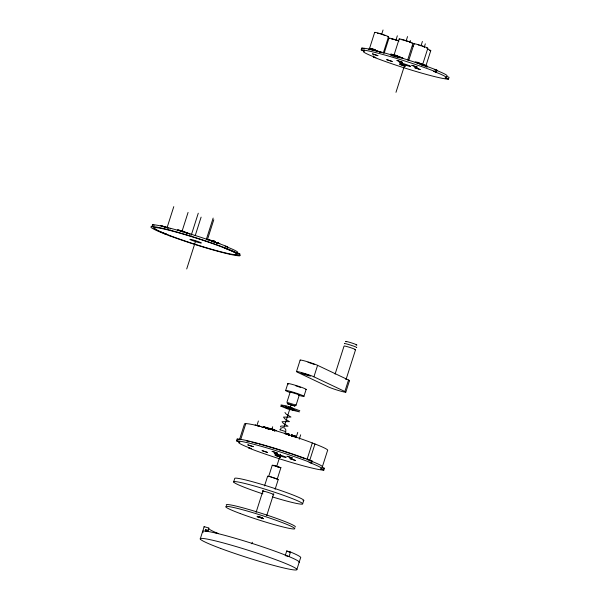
<?xml version="1.0" encoding="UTF-8"?>
<svg xmlns="http://www.w3.org/2000/svg" width="600" height="600" viewBox="0 0 600 600"><rect width="100%" height="100%" fill="white"/><g stroke="black" fill="none" stroke-linecap="round" stroke-linejoin="round"><path stroke-width="0.9" d="M237.278 253.087L239.812 253.935L239.22 255.772L235.853 254.64L237.015 254.197A43.508 3.113 17.7 0 0 231.195 250.792L220.882 246.608A43.508 3.113 17.7 0 0 155.093 227.618L154.148 228.127A43.508 3.113 17.7 0 0 159.968 231.532L170.288 235.725A43.508 3.113 17.7 0 0 236.077 254.715L236.873 254.565L237.045 253.928A39.322 2.812 17.7 0 0 229.305 249.952L224.498 248.025L227.07 248.663L227.663 246.825A46.89 3.353 17.7 0 0 183.562 231.952A46.89 3.353 17.7 0 0 152.528 224.722L151.942 226.56L155.317 227.692L154.065 227.835L154.118 228.405A39.322 2.812 17.7 0 0 161.865 232.38L166.672 234.308L164.093 233.67M167.017 227.843L173.782 206.64M177.525 230.767L177.825 229.845L185.197 232.087L184.613 231.99M182.153 230.962L188.07 212.415M182.692 232.042L182.993 231.127M186.968 233.782L187.26 232.86L184.71 232.26L186.683 233.093M191.22 235.298L198.27 213.218M195.195 235.68L201.112 217.132M186.712 268.957L195.585 241.163M206.377 239.28L213.142 218.077M207.3 240.045L213.788 219.728M211.98 240.885L207.817 239.542L212.985 240.817L212.692 241.74L213.87 242.22M214.755 241.545C214.53 244.905 216.255 239.692 212.985 240.817M215.19 241.778L214.545 242.663L215.108 241.695M214.673 242.55L214.965 241.627M216.472 243.368L216.803 242.445L219.833 243.653M216.608 243.382L216.9 242.468M216.757 243.428L217.05 242.505M216.93 243.48L217.222 242.558M200.235 538.98L202.583 531.63M202.748 531.21L204.218 526.612L208.815 528.082L207.915 530.783A45.922 3.285 17.7 0 0 208.455 531.382M205.29 531.18L205.785 529.65L208.08 530.385M373.748 55.8L373.358 57.03L375.938 57.668L371.13 55.74A39.322 2.812 17.7 0 1 363.382 51.765L363.33 51.195L364.582 51.045L361.207 49.92L361.793 48.082A46.89 3.353 17.7 0 1 392.82 55.312A46.89 3.353 17.7 0 1 436.92 70.185L436.335 72.023L433.755 71.385L438.562 73.312A39.322 2.812 17.7 0 1 446.362 77.85L445.11 78L448.485 79.125L449.07 77.287L446.543 76.448M323.827 470.1A46.89 3.353 17.7 0 1 292.8 462.87A46.89 3.353 17.7 0 1 248.7 447.998L251.28 448.635L246.472 446.707A39.322 2.812 17.7 0 1 238.725 442.732L238.673 442.162L239.925 442.02L236.55 440.888L237.135 439.05A46.89 3.353 17.7 0 1 268.163 446.28A46.89 3.353 17.7 0 1 312.263 461.153L311.678 462.99L309.097 462.353L313.905 464.28A39.322 2.812 17.7 0 1 321.705 468.825L320.452 468.967L323.827 470.1L324.413 468.263L321.885 467.415M239.535 439.455L244.538 423.787A39.322 2.812 17.7 0 1 245.79 423.645L247.222 423.705A43.26 3.09 17.7 0 1 311.205 442.53L314.962 443.978A39.322 2.812 17.7 0 1 327.57 450.45L322.29 466.987A39.322 2.812 17.7 0 0 310.553 460.853M240.788 439.312L245.79 423.645M369.255 49.335C368.235 46.305 380.272 51.637 373.59 49.815M369.12 49.282L369.457 48.33M369.097 49.875L374.678 32.37M233.618 482.002L234.712 478.56A36.255 2.595 17.7 0 1 272.377 487.71A36.255 2.595 17.7 0 1 302.985 500.715M374.925 50.858L375.218 49.935M381.638 34.418L383.048 30M256.98 425.385L258.382 420.967M263.377 427.627L263.67 426.705L267.862 428.092L267.39 428.002M383.168 53.438L388.478 36.818M384.225 53.017L388.972 38.145M265.77 428.287L266.062 427.373L267.998 428.002L268.77 428.377L268.447 429.315M266.385 427.463L266.093 428.385L267.105 428.707L267.397 427.785M266.423 428.482L266.715 427.567M266.76 428.595L267.053 427.673M267.428 428.82L267.72 427.905M267.697 428.925L267.998 428.002M268.71 429.435L268.77 428.377M269.145 429.232L269.438 428.31L273.623 429.525L272.985 429.3L272.692 430.215L273.33 430.447L273.57 429.502M390.87 54.142L390.577 55.065C400.028 59.377 400.912 55.613 390.87 54.142L392.647 54.863M395.925 40.185L397.335 35.775M271.83 429.39L272.678 426.743M272.858 430.268L273.15 429.345M285.615 390.577L287.812 383.685M273.022 430.32L273.322 429.397M273.173 430.373L273.472 429.457M394.14 54.698L399.173 38.947M274.62 431.062L274.913 430.147L273.938 429.825M274.83 431.153L274.913 430.147M395.745 56.34L396.045 55.425M296.49 371.565L300.15 360.082M397.522 57.06L397.815 56.145M397.732 57.15L398.025 56.235M400.02 58.08L400.312 57.157L397.763 56.557L399.735 57.39L398.145 56.992M406.125 40.987L407.535 36.57M256.087 512.37L263.123 490.335M264.525 485.933L267.623 476.235M283.793 427.868L291.12 404.903M268.582 476.737L272.25 465.255L274.41 465.428L280.897 467.655L277.237 479.138L270.743 476.91M409.808 42.255L410.377 40.492M285.27 432.877L284.978 433.8L287.647 434.655L287.94 433.74L285.27 432.877L284.865 433.29M251.895 543.78L252.382 542.25M296.07 405.173L299.37 394.838L290.197 391.995L286.905 402.33L296.07 405.173L295.462 405.195M395.978 92.317L404.85 64.523M276.675 466.5L280.582 454.268M287.993 434.768L288.285 433.853L285.788 433.522M407.662 60.015L412.965 43.388M288.285 433.853L288.308 434.88L289.275 435.293M288.593 434.985L288.6 433.965M288.832 435.338L288.885 434.062M288.915 435.525C289.065 433.995 289.83 434.73 289.14 434.168M288.998 435.412L289.35 434.257M408.735 60.435L414.045 43.807M289.087 435.525L289.493 434.325M289.267 435.345L289.582 434.408M303.952 396.255L306.15 389.362M295.8 436.275L295.575 437.438L295.8 436.275L291.697 434.97L291.405 435.893M291.472 435.945L291.803 434.993M291.608 435.998L291.945 435.03M292.118 435.082L291.825 436.005L295.343 437.138L295.635 436.215M266.663 515.775L273.697 493.74M275.1 489.338L278.197 479.64M317.587 365.332L348.517 380.01L344.858 391.5L313.92 376.815L317.587 365.332A9.668 0.69 17.7 0 0 306.337 361.403A9.668 0.69 17.7 0 0 300.322 360.322M295.62 437.438L295.942 436.327M420.998 45.855L422.408 41.438M296.055 437.707L297.75 432.405M424.207 47.362L425.332 43.83M299.265 439.215L300.675 434.798M420.255 63.375L419.963 64.29C425.925 66.067 417.082 61.17 415.088 62.093L416.865 62.812M421.74 65.01L422.033 64.095M422.085 65.168L422.235 64.177M422.115 65.258L422.377 64.252M422.528 64.875L427.838 48.255M423.743 65.918C423.623 64.073 428.415 65.52 426.938 67.125M424.507 66.135L424.8 65.22M425.737 66.398L430.77 50.648M426.847 67.088L427.14 66.172L424.695 65.528L425.1 65.7M312.315 442.957L307.043 459.495L309.683 460.515L314.962 443.978M335.093 374.115L344.062 346.013A6.045 0.435 17.7 0 1 351.63 348.015A6.045 0.435 17.7 0 1 354.615 349.642M286.71 551.002L285.24 555.592L289.035 556.59L290.505 552L286.71 551.002L289.98 552.412M302.67 503.73L303.772 500.287M355.56 349.718L346.028 379.575A6.045 0.435 17.7 0 0 345.923 379.425M345.81 392.168L349.478 380.685M296.91 569.4L300.555 557.88A50.76 3.63 17.7 0 0 290.505 552M205.785 529.65L205.612 530.062A48.345 3.458 17.7 0 0 207.458 531.548M208.815 528.082L208.65 528.487A45.922 3.285 17.7 0 0 214.792 532.08L218.062 533.498L215.782 532.898M280.125 429.908L281.07 428.138L282.877 427.545M293.1 435.877L293.407 435.57L291.697 434.97M296.048 436.388L294.278 435.847M422.408 64.343L421.59 64.17M377.438 33.263L378.12 33.315M298.755 394.86L299.37 394.838M281.032 404.925L286.657 405.96L299.835 410.752M285.623 406.35L286.26 406.32M166.972 227.4L160.515 225.555L165.705 227.048L164.062 226.778M261.9 427.342L262.853 427.53M424.035 64.995L425.04 65.422L421.957 64.657M216.803 242.445L217.763 242.865M369.353 48.3L374.52 49.815M369.038 49.238L374.168 50.64M212.775 241.222L214.013 241.538M278.737 467.482L280.897 467.655M375.562 50.722L381.308 52.387L375.48 50.512M379.83 52.455L380.543 52.53M255.173 425.062L260.745 426.54M402.607 39.892L402.007 39.945M412.373 46.365L413.048 46.418L412.612 46.117M278.685 467.235L279.105 467.272L274.305 465.825M395.655 55.785L397.072 56.137M279.945 429.705L285.795 431.662L285.795 429.72L284.685 428.153M289.207 434.61L288.795 434.52M393.112 39.248L391.732 39.03L392.16 39.338M257.873 516.293L259.035 516.577M379.95 52.282L380.618 52.448M419.61 63.675L420.592 63.885M372.877 49.545L371.655 49.252L372.382 49.515M392.107 54.54L395.04 55.492M394.8 55.485L393.893 55.238M397.373 56.22L398.16 56.302M416.325 62.49L419.085 63.36M418.597 63.052L421.357 63.922M422.01 64.762L426.202 65.887M436.92 70.185L434.34 69.547A39.322 2.812 17.7 0 1 446.947 76.012M182.917 231.202L181.328 230.812L182.505 231.285M163.567 226.748L164.775 227.048M214.68 242.108L216.998 242.678M214.74 242.212L218.925 243.337L217.462 242.978L218.145 243.24M225.083 246.188L227.663 246.825M310.545 460.725L312.263 461.153M184.32 231.923L183.33 231.638M167.752 228.09L168.24 228.225M378.825 33.473L379.725 33.713M403.312 40.05L404.213 40.282M418.185 44.91L419.085 45.15M277.71 466.995L278.257 467.138M262.365 518.018L257.01 516.638L263.445 518.707L260.423 517.477M288.375 434.092L285.975 433.342M398.73 57.233L398.1 57.045M421.013 63.93L419.768 63.532M183.45 231.608L184.087 231.675M272.498 429.69L276.165 430.74L275.123 430.237M181.785 231.292L180.803 231M167.528 227.947L167.947 228.067M394.013 39.487L397.178 40.47M394.53 55.5L393.855 55.29M211.47 240.9L210.45 240.577M418.447 63.293L417.502 62.97M180.84 230.94L182.032 231.233L179.055 230.243L180.233 230.722M295.845 385.83L300.428 387.375M288.495 406.875L293.19 408.42M405.232 40.582L408.353 41.617M420.105 45.45L421.185 45.78M380.745 34.013L383.858 35.047M259.77 516.795L260.55 517.035M170.078 228.697L170.715 228.907M418.418 63.352L417.405 63.015M271.635 429.263L269.438 428.31M275.775 466.388L276.42 466.605M260.197 517.395L257.445 516.33M361.793 48.082L364.327 48.93M152.528 224.722L154.215 225.285M237.135 439.05L238.822 439.62M395.827 55.688L397.357 56.093L394.38 55.102L395.558 55.582M212.767 241.08L214.298 241.493L211.32 240.502L212.498 240.983M287.865 433.785L288.69 434.115M307.965 362.243L314.317 364.425M272.25 465.255L273.87 465.81M255.292 425.153L259.665 426.27L258.397 426.293M422.25 46.14L423.225 46.485M269.002 428.52L269.565 428.73M376.043 51.052L376.702 51.218M398.153 40.815L398.97 41.13M262.02 517.537L262.612 517.77M179.85 230.67L177.825 229.845M400.312 57.157L403.058 58.29L400.237 57.233M398.632 56.835L399.81 57.315M210.63 240.33L211.808 240.81M187.26 232.86L190.005 233.993L185.58 232.538L186.757 233.017M424.043 46.8L424.65 47.062M409.17 41.932L410.13 42.39M384.675 35.362L385.283 35.625M275.288 430.47L270.608 428.715M269.13 428.678L264.855 427.118M266.205 427.755L267.157 428.205M263.67 426.705L266.76 428.175M284.962 412.5L286.29 414.225L290.978 417.053L283.493 417.09L284.827 418.815L289.507 421.65L282.03 421.688L283.358 423.412L288.045 426.24L281.79 426.015L280.56 426.278L280.627 426.967M290.123 392.558A9.668 0.69 17.7 0 1 287.985 390.765A9.668 0.69 17.7 0 1 302.28 395.37A9.668 0.69 17.7 0 1 298.47 395.25M288.54 384.135A9.668 0.69 17.7 0 1 296.085 385.515A9.668 0.69 17.7 0 1 305.985 389.535M324.413 468.263A46.89 3.353 17.7 0 1 322.868 468.195M236.55 440.888A46.89 3.353 17.7 0 1 267.577 448.118A46.89 3.353 17.7 0 1 311.678 462.99M246.6 441A43.26 3.09 17.7 0 1 249.765 441.675M251.895 442.178A43.26 3.09 17.7 0 1 253.41 442.545M254.19 442.74A43.26 3.09 17.7 0 1 257.49 443.588M259.23 444.053A43.26 3.09 17.7 0 1 261.938 444.795M262.71 445.005A43.26 3.09 17.7 0 1 266.678 446.138M267.495 446.37A43.26 3.09 17.7 0 1 270.81 447.345M271.65 447.592A43.26 3.09 17.7 0 1 281.933 450.78M282.795 451.058A43.26 3.09 17.7 0 1 291.308 453.862M292.14 454.147A43.26 3.09 17.7 0 1 301.635 457.478M302.528 457.8A43.26 3.09 17.7 0 1 305.1 458.76M448.485 79.125A46.89 3.353 17.7 0 1 417.457 71.903A46.89 3.353 17.7 0 1 373.358 57.03M361.207 49.92A46.89 3.353 17.7 0 1 392.235 57.15A46.89 3.353 17.7 0 1 436.335 72.023M427.673 49.177A7.252 0.517 17.7 0 1 429.638 50.557M389.692 38.648A7.252 0.517 17.7 0 1 390.645 38.355A7.252 0.517 17.7 0 1 398.048 40.537M374.812 32.557A7.252 0.517 17.7 0 1 382.882 34.477A7.252 0.517 17.7 0 1 387.345 36.72M399.885 39.45A7.252 0.517 17.7 0 1 406.478 40.755A7.252 0.517 17.7 0 1 411.832 43.297M414.173 43.995A7.252 0.517 17.7 0 1 422.25 45.907A7.252 0.517 17.7 0 1 426.705 48.157M239.812 253.935A46.89 3.353 17.7 0 1 238.26 253.868M225.945 246.525A39.322 2.812 17.7 0 1 237.69 252.66M313.92 376.815A9.668 0.69 17.7 0 0 301.56 372.57A9.668 0.69 17.7 0 0 297.45 372.24L328.38 386.918A9.668 0.69 17.7 0 0 340.74 391.162A9.668 0.69 17.7 0 0 344.858 391.5M346.125 341.843A6.045 0.435 17.7 0 1 351.615 342.93A6.045 0.435 17.7 0 1 356.085 345.045M344.452 343.733A6.525 0.465 17.7 0 1 350.91 345.195A6.525 0.465 17.7 0 1 356.445 347.595M348.517 380.01A9.668 0.69 17.7 0 1 349.02 380.73M203.175 532.298A50.76 3.63 17.7 0 1 249.24 542.505A50.76 3.63 17.7 0 1 299.085 562.47M204.045 527.04A50.76 3.63 17.7 0 1 204.218 526.612M262.853 493.875A36.255 2.595 17.7 0 1 239.347 482.228A36.255 2.595 17.7 0 1 297.525 500.76A36.255 2.595 17.7 0 1 272.37 496.912M263.835 491.805A6.045 0.435 17.7 0 1 263.962 491.228A6.045 0.435 17.7 0 1 271.725 493.65A6.045 0.435 17.7 0 1 272.947 494.64M226.71 505.447A36.255 2.595 17.7 0 1 259.612 512.737A36.255 2.595 17.7 0 1 295.222 527.002M268.17 476.625A5.558 0.398 17.7 0 1 273.225 477.623A5.558 0.398 17.7 0 1 277.327 479.572M372.502 53.903L377.888 55.695L372.502 53.903M386.798 59.677L392.175 61.463L386.798 59.677M396.998 60.48L402.375 62.265L396.998 60.48M399.832 64.395L405.217 66.188L399.832 64.395M411.87 65.34L417.248 67.133L411.87 65.34M414.795 67.733L420.18 69.525L414.795 67.733M247.845 444.877L253.23 446.662L247.845 444.877M262.14 450.645L267.517 452.438L262.14 450.645M272.153 451.38L277.53 453.173L272.153 451.38M275.175 455.362L280.56 457.155L275.175 455.362M287.017 456.248L292.403 458.033L287.017 456.248M289.95 458.64L295.335 460.425L289.95 458.64M287.745 403.673L287.22 403.695L295.02 406.103L287.745 403.673M281.925 406.028L280.665 406.08L288.038 409.072L299.468 411.9L292.095 408.908L281.925 406.028M285.892 407.467L285.255 407.498L294.877 410.475L285.892 407.467M291.36 435.338L291.728 435.502L291.36 435.338M303.51 373.455L301.125 373.26L308.272 375.712L310.65 375.907L303.51 373.455M276.892 454.845A6.285 0.45 17.7 0 0 286.163 457.418A6.285 0.45 17.7 0 0 277.507 454.222A6.285 0.45 17.7 0 0 276.892 454.845M401.678 63.892A6.045 0.435 17.7 0 0 410.595 66.375A6.045 0.435 17.7 0 0 402.27 63.3A6.045 0.435 17.7 0 0 401.678 63.892M169.822 235.868A46.89 3.353 17.7 0 0 240.083 255.608A46.89 3.353 17.7 0 0 176.85 232.028A46.89 3.353 17.7 0 0 169.822 235.868M192.413 240.54A6.045 0.435 17.7 0 0 201.33 243.015A6.045 0.435 17.7 0 0 193.005 239.94A6.045 0.435 17.7 0 0 192.413 240.54M220.688 548.452A50.76 3.63 17.7 0 0 296.745 569.82A50.76 3.63 17.7 0 0 228.292 544.298A50.76 3.63 17.7 0 0 220.688 548.452M240.308 513.577A36.255 2.595 17.7 0 0 294.638 528.84A36.255 2.595 17.7 0 0 245.737 510.607A36.255 2.595 17.7 0 0 240.308 513.577"/></g></svg>
